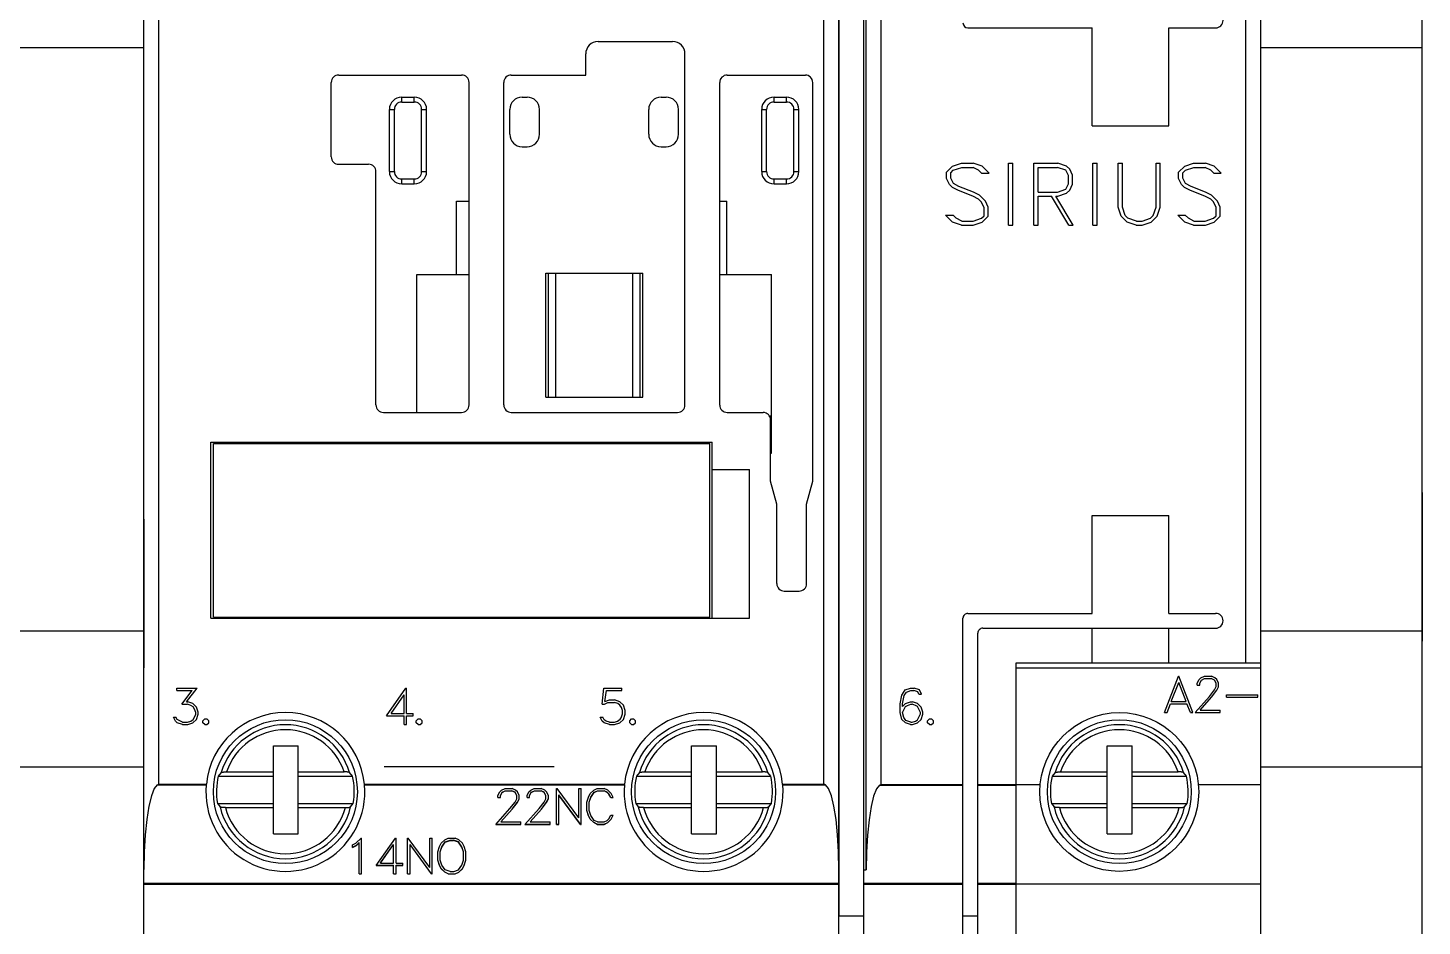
# Model space of a CAD drawing. Header units: millimetres. Extents: x -72 to 2978, y -1067 to 2817.
# Drawn here: x 165.6 to 221.8, y 1959.4 to 1995.6 of the extents above; entities that cross this region are included whole.
import ezdxf

# ---------------------------------------------------------------- set-up
doc = ezdxf.new("R2010")
doc.units = ezdxf.units.MM
doc.layers.add('10000_FRONT', color=7, linetype='Continuous')

msp = doc.modelspace()

# ---------------------------------------------------------------- linework, layer by layer
for p, q in [((221.762, 1926.743), (221.762, 2039.843)), ((221.762, 1976.893), (221.762, 1970.893)), ((170.262, 1975.817), (170.262, 1969.817)), ((215.262, 1969.817), (215.262, 1975.817)), ((186.787, 1965.828), (179.937, 1965.828))]:
    msp.add_line(p, q)
at = {"color": 6, "linetype": 'ByBlock'}
for p, q in [((163.878, 1994.828), (170.262, 1994.828)), ((215.262, 1994.828), (221.762, 1994.828)), ((163.978, 1971.317), (170.262, 1971.317)), ((215.262, 1971.317), (221.762, 1971.317)), ((163.878, 1965.828), (170.262, 1965.828)), ((215.262, 1965.828), (221.762, 1965.828))]:
    msp.add_line(p, q, dxfattribs=at)
at = {"layer": '10000_FRONT', "color": 7, "linetype": 'Continuous', "lineweight": 25}
for p, q in [((199.262, 1955.318), (199.262, 2012.318)), ((198.262, 1956.518), (198.262, 2011.118)), ((170.262, 1956.338), (170.262, 2010.318)), ((198.272, 1959.828), (198.272, 2007.828)), ((199.362, 1961.679), (199.362, 2005.957)), ((170.862, 1965.134), (170.862, 2002.502)), ((197.662, 1965.134), (197.662, 2002.502)), ((199.962, 1965.123), (199.962, 2002.513)), ((214.662, 1970.018), (214.662, 1997.618)), ((215.262, 1970.018), (215.262, 1997.618)), ((203.462, 1995.618), (208.462, 1995.618)), ((208.462, 1991.668), (208.462, 1995.618)), ((211.562, 1995.618), (213.442, 1995.618)), ((211.562, 1991.668), (211.562, 1995.618)), ((188.562, 1995.07), (191.562, 1995.07)), ((188.062, 1993.718), (188.062, 1994.57)), ((192.062, 1980.418), (192.062, 1994.57)), ((178.112, 1993.718), (183.062, 1993.718)), ((185.062, 1993.718), (188.062, 1993.718)), ((193.762, 1993.715), (196.912, 1993.715)), ((177.812, 1990.418), (177.812, 1993.418)), ((183.362, 1980.418), (183.362, 1993.418)), ((184.762, 1980.418), (184.762, 1993.418)), ((193.462, 1980.415), (193.462, 1993.415)), ((197.212, 1977.351), (197.212, 1993.415)), ((180.652, 1992.828), (181.152, 1992.828)), ((180.652, 1992.628), (180.652, 1992.828)), ((180.652, 1992.628), (181.152, 1992.628)), ((181.152, 1992.628), (181.152, 1992.828)), ((185.502, 1992.828), (185.702, 1992.828)), ((191.102, 1992.828), (191.302, 1992.828)), ((195.652, 1992.828), (196.152, 1992.828)), ((195.652, 1992.628), (195.652, 1992.828)), ((195.652, 1992.628), (196.152, 1992.628)), ((196.152, 1992.628), (196.152, 1992.828)), ((180.152, 1992.328), (180.352, 1992.328)), ((180.152, 1989.828), (180.152, 1992.328)), ((180.352, 1989.828), (180.352, 1992.328)), ((181.452, 1992.328), (181.652, 1992.328)), ((181.452, 1989.828), (181.452, 1992.328)), ((181.652, 1989.828), (181.652, 1992.328)), ((185.002, 1991.328), (185.002, 1992.328)), ((186.202, 1991.328), (186.202, 1992.328)), ((190.602, 1991.328), (190.602, 1992.328)), ((191.802, 1991.328), (191.802, 1992.328)), ((195.152, 1992.328), (195.352, 1992.328)), ((195.152, 1989.828), (195.152, 1992.328)), ((195.352, 1989.828), (195.352, 1992.328)), ((196.452, 1992.328), (196.652, 1992.328)), ((196.452, 1989.828), (196.452, 1992.328)), ((196.652, 1989.828), (196.652, 1992.328)), ((208.462, 1991.668), (211.562, 1991.668)), ((185.502, 1990.828), (185.702, 1990.828)), ((191.102, 1990.828), (191.302, 1990.828)), ((178.112, 1990.118), (179.312, 1990.118)), ((179.612, 1980.418), (179.612, 1989.818)), ((180.152, 1989.828), (180.352, 1989.828)), ((181.452, 1989.828), (181.652, 1989.828)), ((195.152, 1989.828), (195.352, 1989.828)), ((196.452, 1989.828), (196.652, 1989.828)), ((202.599, 1989.796), (202.847, 1990.042)), ((202.599, 1989.546), (202.599, 1989.796)), ((202.769, 1989.778), (202.873, 1989.882)), ((202.769, 1989.561), (202.769, 1989.778)), ((202.847, 1990.042), (203.206, 1990.162)), ((202.873, 1989.882), (203.213, 1989.996)), ((203.206, 1990.162), (203.68, 1990.162)), ((203.213, 1989.996), (203.668, 1989.996)), ((203.893, 1989.882), (203.668, 1989.996)), ((204.039, 1990.043), (203.68, 1990.162)), ((204.015, 1989.761), (203.893, 1989.882)), ((204.015, 1989.761), (204.32, 1989.761)), ((204.32, 1989.761), (204.039, 1990.043)), ((205.1, 1990.162), (205.267, 1990.162)), ((205.1, 1987.663), (205.1, 1990.162)), ((205.267, 1987.663), (205.267, 1990.162)), ((206.12, 1990.162), (207.08, 1990.162)), ((206.12, 1987.663), (206.12, 1990.162)), ((206.287, 1989.996), (207.072, 1989.996)), ((206.287, 1988.996), (206.287, 1989.996)), ((207.405, 1989.881), (207.072, 1989.996)), ((207.438, 1990.042), (207.08, 1990.162)), ((207.516, 1989.665), (207.405, 1989.881)), ((207.564, 1989.92), (207.438, 1990.042)), ((207.682, 1989.677), (207.564, 1989.92)), ((208.5, 1990.162), (208.667, 1990.162)), ((208.5, 1987.663), (208.5, 1990.162)), ((208.667, 1987.663), (208.667, 1990.162)), ((209.52, 1990.162), (209.687, 1990.162)), ((209.52, 1988.385), (209.52, 1990.162)), ((209.687, 1988.39), (209.687, 1990.162)), ((211.041, 1990.162), (211.207, 1990.162)), ((211.041, 1988.39), (211.041, 1990.162)), ((211.207, 1988.385), (211.207, 1990.162)), ((211.949, 1989.796), (212.197, 1990.042)), ((211.949, 1989.546), (211.949, 1989.796)), ((212.119, 1989.778), (212.223, 1989.882)), ((212.119, 1989.561), (212.119, 1989.778)), ((212.197, 1990.042), (212.556, 1990.162)), ((212.223, 1989.882), (212.563, 1989.996)), ((212.556, 1990.162), (213.03, 1990.162)), ((212.563, 1989.996), (213.018, 1989.996)), ((213.243, 1989.882), (213.018, 1989.996)), ((213.389, 1990.043), (213.03, 1990.162)), ((213.365, 1989.761), (213.243, 1989.882)), ((213.365, 1989.761), (213.67, 1989.761)), ((213.67, 1989.761), (213.389, 1990.043)), ((180.652, 1989.528), (181.152, 1989.528)), ((180.652, 1989.328), (180.652, 1989.528)), ((180.652, 1989.328), (181.152, 1989.328)), ((181.152, 1989.328), (181.152, 1989.528)), ((195.652, 1989.528), (196.152, 1989.528)), ((195.652, 1989.328), (195.652, 1989.528)), ((195.652, 1989.328), (196.152, 1989.328)), ((196.152, 1989.328), (196.152, 1989.528)), ((202.72, 1989.303), (202.599, 1989.546)), ((202.843, 1989.18), (202.72, 1989.303)), ((202.879, 1989.342), (202.769, 1989.561)), ((203.083, 1989.062), (202.843, 1989.18)), ((203.102, 1989.229), (202.879, 1989.342)), ((203.686, 1988.995), (203.102, 1989.229)), ((207.405, 1989.11), (207.516, 1989.327)), ((207.516, 1989.327), (207.516, 1989.665)), ((207.564, 1989.071), (207.682, 1989.315)), ((207.682, 1989.315), (207.682, 1989.677)), ((212.07, 1989.303), (211.949, 1989.546)), ((212.193, 1989.18), (212.07, 1989.303)), ((212.229, 1989.342), (212.119, 1989.561)), ((212.433, 1989.062), (212.193, 1989.18)), ((212.452, 1989.229), (212.229, 1989.342)), ((213.036, 1988.995), (212.452, 1989.229)), ((182.852, 1988.628), (183.362, 1988.628)), ((182.852, 1985.678), (182.852, 1988.628)), ((192.052, 1988.628), (192.062, 1988.628)), ((192.052, 1980.341), (192.052, 1988.628)), ((193.462, 1988.628), (193.752, 1988.628)), ((193.752, 1985.678), (193.752, 1988.628)), ((203.662, 1988.83), (203.083, 1989.062)), ((203.893, 1988.713), (203.662, 1988.83)), ((203.925, 1988.88), (203.686, 1988.995)), ((204.002, 1988.604), (203.893, 1988.713)), ((204.165, 1988.639), (203.925, 1988.88)), ((204.116, 1988.379), (204.002, 1988.604)), ((204.282, 1988.397), (204.165, 1988.639)), ((206.287, 1988.996), (207.072, 1988.996)), ((206.287, 1988.829), (206.825, 1988.829)), ((206.287, 1987.663), (206.287, 1988.829)), ((207.523, 1987.663), (206.825, 1988.829)), ((207.703, 1987.663), (207.006, 1988.829)), ((207.006, 1988.829), (207.079, 1988.829)), ((207.072, 1988.996), (207.405, 1989.11)), ((207.079, 1988.829), (207.437, 1988.949)), ((207.437, 1988.949), (207.564, 1989.071)), ((213.012, 1988.83), (212.433, 1989.062)), ((213.243, 1988.713), (213.012, 1988.83)), ((213.275, 1988.88), (213.036, 1988.995)), ((213.352, 1988.604), (213.243, 1988.713)), ((213.515, 1988.639), (213.275, 1988.88)), ((213.466, 1988.379), (213.352, 1988.604)), ((213.632, 1988.397), (213.515, 1988.639)), ((202.847, 1987.782), (202.564, 1988.064)), ((202.564, 1988.064), (202.869, 1988.064)), ((202.993, 1987.944), (202.869, 1988.064)), ((204.011, 1987.944), (204.116, 1988.048)), ((204.116, 1988.048), (204.116, 1988.379)), ((204.282, 1988.029), (204.282, 1988.397)), ((209.639, 1988.025), (209.52, 1988.385)), ((209.801, 1988.05), (209.687, 1988.39)), ((209.908, 1987.943), (209.801, 1988.05)), ((210.818, 1987.943), (210.926, 1988.05)), ((210.926, 1988.05), (211.041, 1988.39)), ((211.087, 1988.025), (211.207, 1988.385)), ((212.197, 1987.782), (211.914, 1988.064)), ((211.914, 1988.064), (212.219, 1988.064)), ((212.343, 1987.944), (212.219, 1988.064)), ((213.361, 1987.944), (213.466, 1988.048)), ((213.466, 1988.048), (213.466, 1988.379)), ((213.632, 1988.029), (213.632, 1988.397)), ((203.206, 1987.663), (202.847, 1987.782)), ((203.216, 1987.83), (202.993, 1987.944)), ((203.206, 1987.663), (203.68, 1987.663)), ((203.216, 1987.83), (203.671, 1987.83)), ((203.671, 1987.83), (204.011, 1987.944)), ((203.68, 1987.663), (204.039, 1987.784)), ((204.039, 1987.784), (204.282, 1988.029)), ((205.1, 1987.663), (205.267, 1987.663)), ((206.12, 1987.663), (206.287, 1987.663)), ((207.523, 1987.663), (207.703, 1987.663)), ((208.5, 1987.663), (208.667, 1987.663)), ((209.883, 1987.783), (209.639, 1988.025)), ((210.243, 1987.663), (209.883, 1987.783)), ((210.249, 1987.829), (209.908, 1987.943)), ((210.243, 1987.663), (210.484, 1987.663)), ((210.249, 1987.829), (210.477, 1987.829)), ((210.477, 1987.829), (210.818, 1987.943)), ((210.484, 1987.663), (210.844, 1987.783)), ((210.844, 1987.783), (211.087, 1988.025)), ((212.556, 1987.663), (212.197, 1987.782)), ((212.566, 1987.83), (212.343, 1987.944)), ((212.556, 1987.663), (213.03, 1987.663)), ((212.566, 1987.83), (213.021, 1987.83)), ((213.021, 1987.83), (213.361, 1987.944)), ((213.03, 1987.663), (213.389, 1987.784)), ((213.389, 1987.784), (213.632, 1988.029)), ((181.252, 1985.678), (183.362, 1985.678)), ((181.252, 1980.118), (181.252, 1985.678)), ((186.459, 1985.728), (190.362, 1985.728)), ((186.459, 1980.728), (186.459, 1985.728)), ((186.462, 1980.728), (186.462, 1985.728)), ((186.562, 1980.728), (186.562, 1985.728)), ((186.862, 1980.728), (186.862, 1985.728)), ((189.962, 1980.728), (189.962, 1985.728)), ((190.262, 1980.728), (190.262, 1985.728)), ((190.362, 1980.728), (190.362, 1985.728)), ((190.362, 1980.728), (190.362, 1985.728)), ((192.052, 1985.678), (192.062, 1985.678)), ((193.462, 1985.678), (193.752, 1985.678)), ((193.752, 1985.678), (195.552, 1985.678)), ((195.552, 1978.478), (195.552, 1985.678)), ((186.459, 1980.728), (190.362, 1980.728)), ((179.912, 1980.118), (183.062, 1980.118)), ((185.062, 1980.118), (191.762, 1980.118)), ((193.762, 1980.115), (195.212, 1980.115)), ((195.464, 1979.978), (195.552, 1979.978)), ((195.512, 1977.351), (195.512, 1979.815)), ((172.962, 1978.918), (193.162, 1978.918)), ((172.962, 1971.818), (172.962, 1978.918)), ((173.062, 1978.868), (193.062, 1978.868)), ((173.062, 1971.868), (173.062, 1978.868)), ((176.77, 1978.868), (176.77, 1978.918)), ((178.354, 1978.868), (178.354, 1978.918)), ((187.77, 1978.868), (187.77, 1978.918)), ((189.354, 1978.868), (189.354, 1978.918)), ((193.062, 1971.868), (193.062, 1978.868)), ((193.162, 1971.818), (193.162, 1978.918)), ((195.512, 1978.478), (195.552, 1978.478)), ((193.162, 1977.818), (194.662, 1977.818)), ((194.662, 1971.818), (194.662, 1977.818)), ((195.762, 1976.418), (195.512, 1977.351)), ((196.962, 1976.418), (197.212, 1977.351)), ((195.762, 1973.218), (195.762, 1976.418)), ((196.962, 1973.218), (196.962, 1976.418)), ((208.462, 1975.968), (211.562, 1975.968)), ((208.462, 1972.018), (208.462, 1975.968)), ((211.562, 1972.018), (211.562, 1975.968)), ((196.062, 1972.918), (196.662, 1972.918)), ((172.962, 1971.818), (194.662, 1971.818)), ((173.062, 1971.868), (193.062, 1971.868)), ((176.77, 1971.818), (176.77, 1971.868)), ((178.354, 1971.818), (178.354, 1971.868)), ((187.77, 1971.818), (187.77, 1971.868)), ((189.354, 1971.818), (189.354, 1971.868)), ((203.262, 1955.318), (203.262, 1971.818)), ((203.462, 1972.018), (208.462, 1972.018)), ((211.562, 1972.018), (213.442, 1972.018)), ((203.862, 1956.318), (203.862, 1971.218)), ((204.062, 1971.418), (213.442, 1971.418)), ((208.462, 1970.018), (208.462, 1971.418)), ((211.562, 1970.018), (211.562, 1971.418)), ((205.412, 1970.018), (215.262, 1970.018)), ((205.412, 1956.318), (205.412, 1970.018)), ((205.412, 1969.818), (215.262, 1969.818)), ((215.262, 1969.818), (215.262, 1970.018)), ((215.262, 1965.118), (215.262, 1969.818)), ((171.595, 1969.001), (172.403, 1969.001)), ((171.595, 1968.903), (171.595, 1969.001)), ((171.972, 1968.453), (172.403, 1969.001)), ((180.041, 1967.881), (180.819, 1969.001)), ((180.819, 1969.001), (180.842, 1969.001)), ((180.842, 1967.979), (180.842, 1969.001)), ((188.725, 1968.358), (188.797, 1969.001)), ((188.797, 1969.001), (189.513, 1969.001)), ((189.513, 1968.903), (189.513, 1969.001)), ((200.939, 1968.93), (201.152, 1969.001)), ((201.152, 1969.001), (201.294, 1969.001)), ((201.509, 1968.93), (201.294, 1969.001)), ((211.382, 1968.021), (211.944, 1969.491)), ((211.656, 1968.469), (211.954, 1969.234)), ((211.944, 1969.491), (211.965, 1969.491)), ((212.252, 1968.469), (211.954, 1969.234)), ((212.526, 1968.021), (211.965, 1969.491)), ((212.705, 1969.206), (212.774, 1969.35)), ((212.705, 1969.118), (212.705, 1969.206)), ((212.705, 1969.118), (212.804, 1969.118)), ((212.774, 1969.35), (212.847, 1969.421)), ((212.804, 1969.199), (212.869, 1969.328)), ((212.804, 1969.118), (212.804, 1969.199)), ((212.847, 1969.421), (212.991, 1969.491)), ((212.869, 1969.328), (212.998, 1969.393)), ((212.991, 1969.491), (213.273, 1969.491)), ((212.998, 1969.393), (213.264, 1969.393)), ((213.395, 1969.328), (213.264, 1969.393)), ((213.416, 1969.42), (213.273, 1969.491)), ((213.393, 1968.936), (213.459, 1969.07)), ((213.459, 1969.199), (213.395, 1969.328)), ((213.488, 1969.348), (213.416, 1969.42)), ((213.459, 1969.07), (213.459, 1969.199)), ((213.559, 1969.205), (213.488, 1969.348)), ((213.488, 1968.919), (213.559, 1969.059)), ((213.559, 1969.059), (213.559, 1969.205)), ((171.595, 1968.903), (172.211, 1968.903)), ((171.786, 1968.353), (172.211, 1968.903)), ((171.972, 1968.453), (172.025, 1968.453)), ((172.236, 1968.383), (172.025, 1968.453)), ((172.38, 1968.239), (172.236, 1968.383)), ((180.219, 1967.979), (180.744, 1968.735)), ((180.744, 1967.979), (180.744, 1968.735)), ((188.815, 1968.358), (188.952, 1968.427)), ((188.831, 1968.465), (188.894, 1968.903)), ((188.831, 1968.465), (189.015, 1968.525)), ((188.894, 1968.903), (189.513, 1968.903)), ((188.952, 1968.427), (189.221, 1968.427)), ((189.015, 1968.525), (189.225, 1968.525)), ((189.352, 1968.382), (189.221, 1968.427)), ((189.436, 1968.455), (189.225, 1968.525)), ((189.444, 1968.32), (189.352, 1968.382)), ((189.58, 1968.311), (189.436, 1968.455)), ((200.727, 1968.371), (200.795, 1968.717)), ((200.795, 1968.717), (200.939, 1968.93)), ((200.827, 1968.366), (200.896, 1968.706)), ((200.827, 1968.269), (200.941, 1968.383)), ((200.896, 1968.706), (200.988, 1968.844)), ((200.941, 1968.383), (201.152, 1968.453)), ((200.988, 1968.844), (201.156, 1968.902)), ((201.152, 1968.453), (201.225, 1968.453)), ((201.156, 1968.902), (201.289, 1968.902)), ((201.436, 1968.383), (201.225, 1968.453)), ((201.444, 1968.848), (201.289, 1968.902)), ((201.58, 1968.239), (201.436, 1968.383)), ((201.487, 1968.764), (201.444, 1968.848)), ((201.487, 1968.764), (201.591, 1968.764)), ((201.591, 1968.764), (201.509, 1968.93)), ((211.656, 1968.469), (212.252, 1968.469)), ((212.616, 1968.021), (213.189, 1968.664)), ((212.824, 1968.119), (213.281, 1968.642)), ((213.189, 1968.664), (213.393, 1968.936)), ((213.281, 1968.642), (213.488, 1968.919)), ((213.882, 1968.735), (215.148, 1968.735)), ((213.882, 1968.637), (213.882, 1968.735)), ((213.882, 1968.637), (215.148, 1968.637)), ((215.148, 1968.637), (215.148, 1968.735)), ((171.529, 1967.673), (171.449, 1967.835)), ((171.449, 1967.835), (171.552, 1967.835)), ((171.599, 1967.739), (171.552, 1967.835)), ((171.786, 1968.353), (172.021, 1968.353)), ((172.152, 1968.308), (172.021, 1968.353)), ((172.244, 1968.248), (172.152, 1968.308)), ((172.305, 1968.155), (172.244, 1968.248)), ((172.244, 1967.735), (172.305, 1967.827)), ((172.35, 1968.024), (172.305, 1968.155)), ((172.305, 1967.827), (172.35, 1967.96)), ((172.35, 1967.96), (172.35, 1968.024)), ((172.45, 1968.028), (172.38, 1968.239)), ((172.38, 1967.744), (172.45, 1967.955)), ((172.45, 1967.955), (172.45, 1968.028)), ((180.041, 1967.881), (180.744, 1967.881)), ((180.219, 1967.979), (180.744, 1967.979)), ((180.744, 1967.531), (180.744, 1967.881)), ((180.842, 1967.979), (181.117, 1967.979)), ((180.842, 1967.881), (181.117, 1967.881)), ((180.842, 1967.531), (180.842, 1967.881)), ((181.117, 1967.881), (181.117, 1967.979)), ((188.729, 1967.673), (188.649, 1967.835)), ((188.649, 1967.835), (188.752, 1967.835)), ((188.725, 1968.358), (188.815, 1968.358)), ((188.806, 1967.728), (188.752, 1967.835)), ((189.505, 1968.228), (189.444, 1968.32)), ((189.491, 1967.805), (189.55, 1967.962)), ((189.55, 1968.095), (189.505, 1968.228)), ((189.55, 1967.962), (189.55, 1968.095)), ((189.65, 1968.099), (189.58, 1968.311)), ((189.58, 1967.745), (189.65, 1967.957)), ((189.65, 1967.957), (189.65, 1968.099)), ((200.727, 1968.024), (200.727, 1968.371)), ((200.797, 1967.744), (200.727, 1968.024)), ((200.827, 1968.269), (200.827, 1968.366)), ((200.827, 1968.025), (200.943, 1968.256)), ((200.879, 1967.813), (200.827, 1968.025)), ((200.943, 1968.256), (201.025, 1968.309)), ((201.025, 1968.309), (201.156, 1968.354)), ((201.156, 1968.354), (201.221, 1968.354)), ((201.352, 1968.309), (201.221, 1968.354)), ((201.435, 1968.256), (201.352, 1968.309)), ((201.55, 1968.023), (201.435, 1968.256)), ((201.435, 1967.729), (201.55, 1967.963)), ((201.55, 1967.963), (201.55, 1968.023)), ((201.65, 1968.028), (201.58, 1968.239)), ((201.58, 1967.744), (201.65, 1967.955)), ((201.65, 1967.955), (201.65, 1968.028)), ((211.382, 1968.021), (211.484, 1968.021)), ((211.484, 1968.021), (211.619, 1968.371)), ((211.619, 1968.371), (212.289, 1968.371)), ((212.425, 1968.021), (212.289, 1968.371)), ((212.425, 1968.021), (212.526, 1968.021)), ((212.616, 1968.021), (213.627, 1968.021)), ((212.824, 1968.119), (213.627, 1968.119)), ((213.627, 1968.021), (213.627, 1968.119)), ((171.604, 1967.601), (171.529, 1967.673)), ((171.821, 1967.629), (171.599, 1967.739)), ((171.815, 1967.531), (171.604, 1967.601)), ((171.815, 1967.531), (172.025, 1967.531)), ((171.821, 1967.629), (172.021, 1967.629)), ((172.021, 1967.629), (172.152, 1967.675)), ((172.025, 1967.531), (172.236, 1967.602)), ((172.152, 1967.675), (172.244, 1967.735)), ((172.236, 1967.602), (172.38, 1967.744)), ((172.635, 1967.69), (172.714, 1967.769)), ((172.635, 1967.61), (172.635, 1967.69)), ((172.714, 1967.531), (172.635, 1967.61)), ((172.714, 1967.769), (172.794, 1967.769)), ((172.714, 1967.531), (172.794, 1967.531)), ((172.873, 1967.69), (172.794, 1967.769)), ((172.794, 1967.531), (172.873, 1967.61)), ((172.873, 1967.61), (172.873, 1967.69)), ((180.744, 1967.531), (180.842, 1967.531)), ((181.235, 1967.69), (181.314, 1967.769)), ((181.235, 1967.61), (181.235, 1967.69)), ((181.314, 1967.531), (181.235, 1967.61)), ((181.314, 1967.769), (181.394, 1967.769)), ((181.314, 1967.531), (181.394, 1967.531)), ((181.473, 1967.69), (181.394, 1967.769)), ((181.394, 1967.531), (181.473, 1967.61)), ((181.473, 1967.61), (181.473, 1967.69)), ((188.804, 1967.601), (188.729, 1967.673)), ((189.015, 1967.531), (188.804, 1967.601)), ((188.888, 1967.675), (188.806, 1967.728)), ((189.019, 1967.629), (188.888, 1967.675)), ((189.015, 1967.531), (189.225, 1967.531)), ((189.019, 1967.629), (189.221, 1967.629)), ((189.221, 1967.629), (189.346, 1967.67)), ((189.225, 1967.531), (189.436, 1967.602)), ((189.346, 1967.67), (189.452, 1967.746)), ((189.436, 1967.602), (189.58, 1967.745)), ((189.452, 1967.746), (189.491, 1967.805)), ((189.835, 1967.69), (189.914, 1967.769)), ((189.835, 1967.61), (189.835, 1967.69)), ((189.914, 1967.531), (189.835, 1967.61)), ((189.914, 1967.769), (189.994, 1967.769)), ((189.914, 1967.531), (189.994, 1967.531)), ((190.073, 1967.69), (189.994, 1967.769)), ((189.994, 1967.531), (190.073, 1967.61)), ((190.073, 1967.61), (190.073, 1967.69)), ((200.941, 1967.602), (200.797, 1967.744)), ((200.958, 1967.697), (200.879, 1967.813)), ((201.152, 1967.531), (200.941, 1967.602)), ((201.156, 1967.631), (200.958, 1967.697)), ((201.152, 1967.531), (201.225, 1967.531)), ((201.156, 1967.631), (201.221, 1967.631)), ((201.221, 1967.631), (201.352, 1967.676)), ((201.225, 1967.531), (201.436, 1967.602)), ((201.352, 1967.676), (201.435, 1967.729)), ((201.436, 1967.602), (201.58, 1967.744)), ((201.835, 1967.69), (201.914, 1967.769)), ((201.835, 1967.61), (201.835, 1967.69)), ((201.914, 1967.531), (201.835, 1967.61)), ((201.914, 1967.769), (201.994, 1967.769)), ((201.914, 1967.531), (201.994, 1967.531)), ((202.073, 1967.69), (201.994, 1967.769)), ((201.994, 1967.531), (202.073, 1967.61)), ((202.073, 1967.61), (202.073, 1967.69)), ((175.477, 1966.678), (176.477, 1966.678)), ((175.477, 1965.628), (175.477, 1966.678)), ((176.477, 1965.628), (176.477, 1966.678)), ((192.327, 1966.678), (193.327, 1966.678)), ((192.327, 1965.628), (192.327, 1966.678)), ((193.327, 1965.628), (193.327, 1966.678)), ((209.077, 1966.678), (210.077, 1966.678)), ((209.077, 1965.628), (209.077, 1966.678)), ((210.077, 1965.628), (210.077, 1966.678)), ((173.375, 1965.599), (173.259, 1965.458)), ((173.375, 1965.599), (173.378, 1965.602)), ((173.378, 1965.602), (173.382, 1965.604)), ((173.382, 1965.604), (173.387, 1965.607)), ((173.387, 1965.607), (173.393, 1965.609)), ((173.393, 1965.609), (173.401, 1965.611)), ((173.401, 1965.611), (173.41, 1965.613)), ((173.41, 1965.613), (173.42, 1965.615)), ((173.42, 1965.615), (173.431, 1965.617)), ((173.431, 1965.617), (173.443, 1965.619)), ((173.443, 1965.619), (173.455, 1965.621)), ((173.455, 1965.621), (173.469, 1965.622)), ((173.469, 1965.622), (173.483, 1965.624)), ((173.483, 1965.624), (173.498, 1965.625)), ((173.498, 1965.625), (173.513, 1965.626)), ((173.513, 1965.626), (173.528, 1965.626)), ((173.528, 1965.626), (173.544, 1965.627)), ((173.544, 1965.627), (173.561, 1965.628)), ((173.561, 1965.628), (173.578, 1965.628)), ((173.578, 1965.628), (173.594, 1965.628)), ((173.594, 1965.628), (175.477, 1965.628)), ((175.477, 1965.458), (175.477, 1965.628)), ((176.477, 1965.628), (178.331, 1965.628)), ((176.477, 1965.458), (176.477, 1965.628)), ((178.344, 1965.628), (178.331, 1965.628)), ((178.358, 1965.628), (178.344, 1965.628)), ((178.372, 1965.627), (178.358, 1965.628)), ((178.385, 1965.627), (178.372, 1965.627)), ((178.399, 1965.626), (178.385, 1965.627)), ((178.411, 1965.626), (178.399, 1965.626)), ((178.423, 1965.625), (178.411, 1965.626)), ((178.435, 1965.624), (178.423, 1965.625)), ((178.448, 1965.623), (178.435, 1965.624)), ((178.459, 1965.622), (178.448, 1965.623)), ((178.47, 1965.62), (178.459, 1965.622)), ((178.481, 1965.619), (178.47, 1965.62)), ((178.49, 1965.618), (178.481, 1965.619)), ((178.499, 1965.616), (178.49, 1965.618)), ((178.508, 1965.615), (178.499, 1965.616)), ((178.516, 1965.613), (178.508, 1965.615)), ((178.524, 1965.611), (178.516, 1965.613)), ((178.53, 1965.609), (178.524, 1965.611)), ((178.535, 1965.607), (178.53, 1965.609)), ((178.54, 1965.605), (178.535, 1965.607)), ((178.544, 1965.603), (178.54, 1965.605)), ((178.547, 1965.601), (178.544, 1965.603)), ((178.55, 1965.599), (178.547, 1965.601)), ((178.665, 1965.458), (178.55, 1965.599)), ((190.225, 1965.599), (190.109, 1965.458)), ((190.225, 1965.599), (190.228, 1965.602)), ((190.228, 1965.602), (190.232, 1965.604)), ((190.232, 1965.604), (190.237, 1965.607)), ((190.237, 1965.607), (190.243, 1965.609)), ((190.243, 1965.609), (190.251, 1965.611)), ((190.251, 1965.611), (190.26, 1965.613)), ((190.26, 1965.613), (190.27, 1965.615)), ((190.27, 1965.615), (190.281, 1965.617)), ((190.281, 1965.617), (190.293, 1965.619)), ((190.293, 1965.619), (190.305, 1965.621)), ((190.305, 1965.621), (190.319, 1965.622)), ((190.319, 1965.622), (190.333, 1965.624)), ((190.333, 1965.624), (190.348, 1965.625)), ((190.348, 1965.625), (190.363, 1965.626)), ((190.363, 1965.626), (190.378, 1965.626)), ((190.378, 1965.626), (190.394, 1965.627)), ((190.394, 1965.627), (190.411, 1965.628)), ((190.411, 1965.628), (190.428, 1965.628)), ((190.428, 1965.628), (190.444, 1965.628)), ((190.444, 1965.628), (192.327, 1965.628)), ((192.327, 1965.458), (192.327, 1965.628)), ((193.327, 1965.628), (195.181, 1965.628)), ((193.327, 1965.458), (193.327, 1965.628)), ((195.194, 1965.628), (195.181, 1965.628)), ((195.208, 1965.628), (195.194, 1965.628)), ((195.222, 1965.627), (195.208, 1965.628)), ((195.235, 1965.627), (195.222, 1965.627)), ((195.249, 1965.626), (195.235, 1965.627)), ((195.261, 1965.626), (195.249, 1965.626)), ((195.273, 1965.625), (195.261, 1965.626)), ((195.285, 1965.624), (195.273, 1965.625)), ((195.298, 1965.623), (195.285, 1965.624)), ((195.309, 1965.622), (195.298, 1965.623)), ((195.32, 1965.62), (195.309, 1965.622)), ((195.331, 1965.619), (195.32, 1965.62)), ((195.34, 1965.618), (195.331, 1965.619)), ((195.349, 1965.616), (195.34, 1965.618)), ((195.358, 1965.615), (195.349, 1965.616)), ((195.366, 1965.613), (195.358, 1965.615)), ((195.374, 1965.611), (195.366, 1965.613)), ((195.38, 1965.609), (195.374, 1965.611)), ((195.385, 1965.607), (195.38, 1965.609)), ((195.39, 1965.605), (195.385, 1965.607)), ((195.394, 1965.603), (195.39, 1965.605)), ((195.397, 1965.601), (195.394, 1965.603)), ((195.4, 1965.599), (195.397, 1965.601)), ((195.515, 1965.458), (195.4, 1965.599)), ((206.975, 1965.599), (206.859, 1965.458)), ((206.975, 1965.599), (206.978, 1965.602)), ((206.978, 1965.602), (206.982, 1965.604)), ((206.982, 1965.604), (206.987, 1965.607)), ((206.987, 1965.607), (206.993, 1965.609)), ((206.993, 1965.609), (207.001, 1965.611)), ((207.001, 1965.611), (207.01, 1965.613)), ((207.01, 1965.613), (207.02, 1965.615)), ((207.02, 1965.615), (207.031, 1965.617)), ((207.031, 1965.617), (207.043, 1965.619)), ((207.043, 1965.619), (207.055, 1965.621)), ((207.055, 1965.621), (207.069, 1965.622)), ((207.069, 1965.622), (207.083, 1965.624)), ((207.083, 1965.624), (207.098, 1965.625)), ((207.098, 1965.625), (207.113, 1965.626)), ((207.113, 1965.626), (207.128, 1965.626)), ((207.128, 1965.626), (207.144, 1965.627)), ((207.144, 1965.627), (207.161, 1965.628)), ((207.161, 1965.628), (207.178, 1965.628)), ((207.178, 1965.628), (207.194, 1965.628)), ((207.194, 1965.628), (209.077, 1965.628)), ((209.077, 1965.458), (209.077, 1965.628)), ((210.077, 1965.628), (211.931, 1965.628)), ((210.077, 1965.458), (210.077, 1965.628)), ((211.944, 1965.628), (211.931, 1965.628)), ((211.958, 1965.628), (211.944, 1965.628)), ((211.972, 1965.627), (211.958, 1965.628)), ((211.985, 1965.627), (211.972, 1965.627)), ((211.999, 1965.626), (211.985, 1965.627)), ((212.011, 1965.626), (211.999, 1965.626)), ((212.023, 1965.625), (212.011, 1965.626)), ((212.035, 1965.624), (212.023, 1965.625)), ((212.048, 1965.623), (212.035, 1965.624)), ((212.059, 1965.622), (212.048, 1965.623)), ((212.07, 1965.62), (212.059, 1965.622)), ((212.081, 1965.619), (212.07, 1965.62)), ((212.09, 1965.618), (212.081, 1965.619)), ((212.099, 1965.616), (212.09, 1965.618)), ((212.108, 1965.615), (212.099, 1965.616)), ((212.116, 1965.613), (212.108, 1965.615)), ((212.124, 1965.611), (212.116, 1965.613)), ((212.13, 1965.609), (212.124, 1965.611)), ((212.135, 1965.607), (212.13, 1965.609)), ((212.14, 1965.605), (212.135, 1965.607)), ((212.144, 1965.603), (212.14, 1965.605)), ((212.147, 1965.601), (212.144, 1965.603)), ((212.15, 1965.599), (212.147, 1965.601)), ((212.265, 1965.458), (212.15, 1965.599)), ((170.802, 1965.099), (170.811, 1965.104)), ((170.802, 1965.099), (172.775, 1965.099)), ((170.811, 1965.104), (170.82, 1965.109)), ((170.82, 1965.109), (170.828, 1965.114)), ((170.828, 1965.114), (170.837, 1965.119)), ((170.837, 1965.119), (170.845, 1965.124)), ((170.845, 1965.124), (170.854, 1965.129)), ((170.854, 1965.129), (170.862, 1965.134)), ((170.862, 1965.134), (172.778, 1965.134)), ((172.775, 1965.109), (172.776, 1965.114)), ((172.775, 1965.104), (172.775, 1965.109)), ((172.775, 1965.099), (172.775, 1965.104)), ((172.776, 1965.119), (172.777, 1965.124)), ((172.776, 1965.114), (172.776, 1965.119)), ((172.777, 1965.129), (172.778, 1965.134)), ((172.777, 1965.124), (172.777, 1965.129)), ((173.259, 1965.458), (175.477, 1965.458)), ((175.477, 1964.358), (175.477, 1965.458)), ((176.477, 1965.458), (178.665, 1965.458)), ((176.477, 1964.358), (176.477, 1965.458)), ((179.147, 1965.129), (179.147, 1965.134)), ((179.147, 1965.134), (189.628, 1965.134)), ((179.148, 1965.124), (179.147, 1965.129)), ((179.148, 1965.119), (179.148, 1965.124)), ((179.148, 1965.114), (179.148, 1965.119)), ((179.149, 1965.109), (179.148, 1965.114)), ((179.149, 1965.104), (179.149, 1965.109)), ((179.15, 1965.099), (179.149, 1965.104)), ((179.15, 1965.099), (189.625, 1965.099)), ((189.625, 1965.109), (189.626, 1965.114)), ((189.625, 1965.104), (189.625, 1965.109)), ((189.625, 1965.099), (189.625, 1965.104)), ((189.626, 1965.119), (189.627, 1965.124)), ((189.626, 1965.114), (189.626, 1965.119)), ((189.627, 1965.129), (189.628, 1965.134)), ((189.627, 1965.124), (189.627, 1965.129)), ((190.109, 1965.458), (192.327, 1965.458)), ((192.327, 1964.358), (192.327, 1965.458)), ((193.327, 1965.458), (195.515, 1965.458)), ((193.327, 1964.358), (193.327, 1965.458)), ((195.997, 1965.129), (195.997, 1965.134)), ((195.997, 1965.134), (197.662, 1965.134)), ((195.998, 1965.124), (195.997, 1965.129)), ((195.998, 1965.119), (195.998, 1965.124)), ((195.998, 1965.114), (195.998, 1965.119)), ((195.999, 1965.109), (195.998, 1965.114)), ((195.999, 1965.104), (195.999, 1965.109)), ((196, 1965.099), (195.999, 1965.104)), ((196, 1965.099), (197.722, 1965.099)), ((197.671, 1965.129), (197.662, 1965.134)), ((197.679, 1965.124), (197.671, 1965.129)), ((197.688, 1965.119), (197.679, 1965.124)), ((197.696, 1965.114), (197.688, 1965.119)), ((197.705, 1965.109), (197.696, 1965.114)), ((197.713, 1965.104), (197.705, 1965.109)), ((197.722, 1965.099), (197.713, 1965.104)), ((199.902, 1965.088), (199.911, 1965.093)), ((199.902, 1965.088), (203.262, 1965.088)), ((199.911, 1965.093), (199.92, 1965.098)), ((199.92, 1965.098), (199.928, 1965.103)), ((199.928, 1965.103), (199.937, 1965.108)), ((199.937, 1965.108), (199.945, 1965.113)), ((199.945, 1965.113), (199.954, 1965.118)), ((199.954, 1965.118), (199.962, 1965.123)), ((199.962, 1965.123), (203.262, 1965.123)), ((203.862, 1965.123), (205.412, 1965.123)), ((203.862, 1965.088), (205.412, 1965.088)), ((205.412, 1965.118), (206.376, 1965.118)), ((206.859, 1965.458), (209.077, 1965.458)), ((209.077, 1964.358), (209.077, 1965.458)), ((210.077, 1965.458), (212.265, 1965.458)), ((210.077, 1964.358), (210.077, 1965.458)), ((212.748, 1965.118), (215.262, 1965.118)), ((215.262, 1961.121), (215.262, 1965.118)), ((184.527, 1964.68), (184.597, 1964.821)), ((184.527, 1964.593), (184.527, 1964.68)), ((184.527, 1964.599), (184.627, 1964.599)), ((184.527, 1964.593), (184.627, 1964.593)), ((184.597, 1964.821), (184.67, 1964.891)), ((184.627, 1964.678), (184.692, 1964.805)), ((184.627, 1964.672), (184.692, 1964.799)), ((184.627, 1964.593), (184.627, 1964.678)), ((184.67, 1964.891), (184.813, 1964.96)), ((184.692, 1964.805), (184.821, 1964.869)), ((184.692, 1964.799), (184.821, 1964.863)), ((184.692, 1964.799), (184.692, 1964.805)), ((184.813, 1964.96), (185.096, 1964.96)), ((184.821, 1964.869), (185.087, 1964.869)), ((184.821, 1964.863), (184.821, 1964.869)), ((184.821, 1964.863), (185.087, 1964.863)), ((185.217, 1964.805), (185.087, 1964.869)), ((185.087, 1964.863), (185.087, 1964.869)), ((185.217, 1964.799), (185.087, 1964.863)), ((185.238, 1964.89), (185.096, 1964.96)), ((185.215, 1964.413), (185.281, 1964.545)), ((185.281, 1964.678), (185.217, 1964.805)), ((185.217, 1964.799), (185.217, 1964.805)), ((185.281, 1964.672), (185.217, 1964.799)), ((185.311, 1964.819), (185.238, 1964.89)), ((185.281, 1964.545), (185.281, 1964.678)), ((185.382, 1964.678), (185.311, 1964.819)), ((185.311, 1964.402), (185.382, 1964.541)), ((185.311, 1964.396), (185.382, 1964.535)), ((185.382, 1964.535), (185.382, 1964.678)), ((185.705, 1964.68), (185.774, 1964.821)), ((185.705, 1964.593), (185.705, 1964.68)), ((185.705, 1964.599), (185.804, 1964.599)), ((185.705, 1964.593), (185.804, 1964.593)), ((185.774, 1964.821), (185.847, 1964.891)), ((185.804, 1964.678), (185.869, 1964.805)), ((185.804, 1964.672), (185.869, 1964.799)), ((185.804, 1964.593), (185.804, 1964.678)), ((185.847, 1964.891), (185.991, 1964.96)), ((185.869, 1964.805), (185.998, 1964.869)), ((185.869, 1964.799), (185.998, 1964.863)), ((185.869, 1964.799), (185.869, 1964.805)), ((185.991, 1964.96), (186.273, 1964.96)), ((185.998, 1964.869), (186.264, 1964.869)), ((185.998, 1964.863), (185.998, 1964.869)), ((185.998, 1964.863), (186.264, 1964.863)), ((186.395, 1964.805), (186.264, 1964.869)), ((186.264, 1964.863), (186.264, 1964.869)), ((186.395, 1964.799), (186.264, 1964.863)), ((186.416, 1964.89), (186.273, 1964.96)), ((186.393, 1964.413), (186.459, 1964.545)), ((186.459, 1964.678), (186.395, 1964.805)), ((186.395, 1964.799), (186.395, 1964.805)), ((186.459, 1964.672), (186.395, 1964.799)), ((186.488, 1964.819), (186.416, 1964.89)), ((186.459, 1964.545), (186.459, 1964.678)), ((186.559, 1964.678), (186.488, 1964.819)), ((186.488, 1964.402), (186.559, 1964.541)), ((186.488, 1964.396), (186.559, 1964.535)), ((186.559, 1964.535), (186.559, 1964.678)), ((186.886, 1964.96), (186.909, 1964.96)), ((186.886, 1963.512), (186.886, 1964.96)), ((187.78, 1963.777), (186.909, 1964.96)), ((187.855, 1963.518), (186.984, 1964.701)), ((186.984, 1963.512), (186.984, 1964.701)), ((187.855, 1963.512), (186.984, 1964.695)), ((187.78, 1964.96), (187.878, 1964.96)), ((187.78, 1963.777), (187.78, 1964.96)), ((187.878, 1963.512), (187.878, 1964.96)), ((188.105, 1964.406), (188.174, 1964.613)), ((188.174, 1964.613), (188.242, 1964.752)), ((188.203, 1964.409), (188.27, 1964.606)), ((188.203, 1964.403), (188.27, 1964.6)), ((188.242, 1964.752), (188.384, 1964.89)), ((188.27, 1964.606), (188.403, 1964.805)), ((188.27, 1964.6), (188.403, 1964.799)), ((188.27, 1964.6), (188.27, 1964.606)), ((188.384, 1964.89), (188.526, 1964.96)), ((188.403, 1964.805), (188.535, 1964.869)), ((188.403, 1964.799), (188.535, 1964.863)), ((188.403, 1964.799), (188.403, 1964.805)), ((188.526, 1964.96), (188.808, 1964.96)), ((188.535, 1964.869), (188.801, 1964.869)), ((188.535, 1964.863), (188.535, 1964.869)), ((188.535, 1964.863), (188.801, 1964.863)), ((188.932, 1964.803), (188.801, 1964.869)), ((188.801, 1964.863), (188.801, 1964.869)), ((188.932, 1964.797), (188.801, 1964.863)), ((188.952, 1964.891), (188.808, 1964.96)), ((188.997, 1964.739), (188.932, 1964.803)), ((188.932, 1964.797), (188.932, 1964.803)), ((188.997, 1964.733), (188.932, 1964.797)), ((189.093, 1964.753), (188.952, 1964.891)), ((189.07, 1964.599), (188.997, 1964.739)), ((188.997, 1964.733), (188.997, 1964.739)), ((189.07, 1964.593), (188.997, 1964.733)), ((189.07, 1964.599), (189.17, 1964.599)), ((189.07, 1964.593), (189.07, 1964.599)), ((189.07, 1964.593), (189.173, 1964.593)), ((189.173, 1964.593), (189.093, 1964.753)), ((173.227, 1964.358), (175.477, 1964.358)), ((173.227, 1964.358), (173.332, 1964.217)), ((173.334, 1964.215), (173.332, 1964.217)), ((173.337, 1964.213), (173.334, 1964.215)), ((173.341, 1964.211), (173.337, 1964.213)), ((173.346, 1964.209), (173.341, 1964.211)), ((173.351, 1964.207), (173.346, 1964.209)), ((173.357, 1964.205), (173.351, 1964.207)), ((173.364, 1964.203), (173.357, 1964.205)), ((173.372, 1964.202), (173.364, 1964.203)), ((173.38, 1964.2), (173.372, 1964.202)), ((173.389, 1964.198), (173.38, 1964.2)), ((173.398, 1964.197), (173.389, 1964.198)), ((173.408, 1964.196), (173.398, 1964.197)), ((173.419, 1964.194), (173.408, 1964.196)), ((173.431, 1964.193), (173.419, 1964.194)), ((173.442, 1964.192), (173.431, 1964.193)), ((173.454, 1964.191), (173.442, 1964.192)), ((173.466, 1964.19), (173.454, 1964.191)), ((173.479, 1964.19), (173.466, 1964.19)), ((173.492, 1964.189), (173.479, 1964.19)), ((173.505, 1964.189), (173.492, 1964.189)), ((173.519, 1964.188), (173.505, 1964.189)), ((173.532, 1964.188), (173.519, 1964.188)), ((173.546, 1964.188), (173.532, 1964.188)), ((173.546, 1964.188), (175.477, 1964.188)), ((175.477, 1964.188), (175.477, 1964.358)), ((175.477, 1963.128), (175.477, 1964.188)), ((176.477, 1964.358), (178.698, 1964.358)), ((176.477, 1964.188), (176.477, 1964.358)), ((176.477, 1964.188), (178.379, 1964.188)), ((176.477, 1963.128), (176.477, 1964.188)), ((178.379, 1964.188), (178.395, 1964.188)), ((178.395, 1964.188), (178.411, 1964.188)), ((178.411, 1964.188), (178.428, 1964.189)), ((178.428, 1964.189), (178.444, 1964.19)), ((178.444, 1964.19), (178.459, 1964.19)), ((178.459, 1964.19), (178.473, 1964.191)), ((178.473, 1964.191), (178.488, 1964.193)), ((178.488, 1964.193), (178.502, 1964.194)), ((178.502, 1964.194), (178.515, 1964.195)), ((178.515, 1964.195), (178.527, 1964.197)), ((178.527, 1964.197), (178.538, 1964.199)), ((178.538, 1964.199), (178.549, 1964.201)), ((178.549, 1964.201), (178.559, 1964.203)), ((178.559, 1964.203), (178.567, 1964.205)), ((178.567, 1964.205), (178.575, 1964.207)), ((178.575, 1964.207), (178.581, 1964.209)), ((178.581, 1964.209), (178.586, 1964.212)), ((178.586, 1964.212), (178.589, 1964.214)), ((178.589, 1964.214), (178.592, 1964.217)), ((178.592, 1964.217), (178.698, 1964.358)), ((184.439, 1963.512), (185.012, 1964.145)), ((184.647, 1963.614), (185.103, 1964.13)), ((184.647, 1963.609), (185.103, 1964.124)), ((185.012, 1964.145), (185.215, 1964.413)), ((185.103, 1964.13), (185.311, 1964.402)), ((185.103, 1964.124), (185.311, 1964.396)), ((185.103, 1964.124), (185.103, 1964.13)), ((185.311, 1964.396), (185.311, 1964.402)), ((185.616, 1963.512), (186.189, 1964.145)), ((185.824, 1963.614), (186.281, 1964.13)), ((185.824, 1963.609), (186.281, 1964.124)), ((186.189, 1964.145), (186.393, 1964.413)), ((186.281, 1964.13), (186.488, 1964.402)), ((186.281, 1964.124), (186.488, 1964.396)), ((186.281, 1964.124), (186.281, 1964.13)), ((186.488, 1964.396), (186.488, 1964.402)), ((188.105, 1964.066), (188.105, 1964.406)), ((188.174, 1963.865), (188.105, 1964.071)), ((188.174, 1963.859), (188.105, 1964.066)), ((188.203, 1964.069), (188.203, 1964.409)), ((188.27, 1963.872), (188.203, 1964.069)), ((190.077, 1964.358), (192.327, 1964.358)), ((190.077, 1964.358), (190.182, 1964.217)), ((190.184, 1964.215), (190.182, 1964.217)), ((190.187, 1964.213), (190.184, 1964.215)), ((190.191, 1964.211), (190.187, 1964.213)), ((190.196, 1964.209), (190.191, 1964.211)), ((190.201, 1964.207), (190.196, 1964.209)), ((190.207, 1964.205), (190.201, 1964.207)), ((190.214, 1964.203), (190.207, 1964.205)), ((190.222, 1964.202), (190.214, 1964.203)), ((190.23, 1964.2), (190.222, 1964.202)), ((190.239, 1964.198), (190.23, 1964.2)), ((190.248, 1964.197), (190.239, 1964.198)), ((190.258, 1964.196), (190.248, 1964.197)), ((190.269, 1964.194), (190.258, 1964.196)), ((190.281, 1964.193), (190.269, 1964.194)), ((190.292, 1964.192), (190.281, 1964.193)), ((190.304, 1964.191), (190.292, 1964.192)), ((190.316, 1964.19), (190.304, 1964.191)), ((190.329, 1964.19), (190.316, 1964.19)), ((190.342, 1964.189), (190.329, 1964.19)), ((190.355, 1964.189), (190.342, 1964.189)), ((190.369, 1964.188), (190.355, 1964.189)), ((190.382, 1964.188), (190.369, 1964.188)), ((190.396, 1964.188), (190.382, 1964.188)), ((190.396, 1964.188), (192.327, 1964.188)), ((192.327, 1964.188), (192.327, 1964.358)), ((192.327, 1963.128), (192.327, 1964.188)), ((193.327, 1964.358), (195.548, 1964.358)), ((193.327, 1964.188), (193.327, 1964.358)), ((193.327, 1964.188), (195.229, 1964.188)), ((193.327, 1963.128), (193.327, 1964.188)), ((195.229, 1964.188), (195.245, 1964.188)), ((195.245, 1964.188), (195.261, 1964.188)), ((195.261, 1964.188), (195.278, 1964.189)), ((195.278, 1964.189), (195.294, 1964.19)), ((195.294, 1964.19), (195.309, 1964.19)), ((195.309, 1964.19), (195.323, 1964.191)), ((195.323, 1964.191), (195.338, 1964.193)), ((195.338, 1964.193), (195.352, 1964.194)), ((195.352, 1964.194), (195.365, 1964.195)), ((195.365, 1964.195), (195.377, 1964.197)), ((195.377, 1964.197), (195.388, 1964.199)), ((195.388, 1964.199), (195.399, 1964.201)), ((195.399, 1964.201), (195.409, 1964.203)), ((195.409, 1964.203), (195.417, 1964.205)), ((195.417, 1964.205), (195.425, 1964.207)), ((195.425, 1964.207), (195.431, 1964.209)), ((195.431, 1964.209), (195.436, 1964.212)), ((195.436, 1964.212), (195.439, 1964.214)), ((195.439, 1964.214), (195.442, 1964.217)), ((195.442, 1964.217), (195.548, 1964.358)), ((206.827, 1964.358), (209.077, 1964.358)), ((206.827, 1964.358), (206.932, 1964.217)), ((206.934, 1964.215), (206.932, 1964.217)), ((206.937, 1964.213), (206.934, 1964.215)), ((206.941, 1964.211), (206.937, 1964.213)), ((206.946, 1964.209), (206.941, 1964.211)), ((206.951, 1964.207), (206.946, 1964.209)), ((206.957, 1964.205), (206.951, 1964.207)), ((206.964, 1964.203), (206.957, 1964.205)), ((206.972, 1964.202), (206.964, 1964.203)), ((206.98, 1964.2), (206.972, 1964.202)), ((206.989, 1964.198), (206.98, 1964.2)), ((206.998, 1964.197), (206.989, 1964.198)), ((207.008, 1964.196), (206.998, 1964.197)), ((207.019, 1964.194), (207.008, 1964.196)), ((207.031, 1964.193), (207.019, 1964.194)), ((207.042, 1964.192), (207.031, 1964.193)), ((207.054, 1964.191), (207.042, 1964.192)), ((207.066, 1964.19), (207.054, 1964.191)), ((207.079, 1964.19), (207.066, 1964.19)), ((207.092, 1964.189), (207.079, 1964.19)), ((207.105, 1964.189), (207.092, 1964.189)), ((207.119, 1964.188), (207.105, 1964.189)), ((207.132, 1964.188), (207.119, 1964.188)), ((207.146, 1964.188), (207.132, 1964.188)), ((207.146, 1964.188), (209.077, 1964.188)), ((209.077, 1964.188), (209.077, 1964.358)), ((209.077, 1963.128), (209.077, 1964.188)), ((210.077, 1964.358), (212.298, 1964.358)), ((210.077, 1964.188), (210.077, 1964.358)), ((210.077, 1964.188), (211.979, 1964.188)), ((210.077, 1963.128), (210.077, 1964.188)), ((211.979, 1964.188), (211.995, 1964.188)), ((211.995, 1964.188), (212.011, 1964.188)), ((212.011, 1964.188), (212.028, 1964.189)), ((212.028, 1964.189), (212.044, 1964.19)), ((212.044, 1964.19), (212.059, 1964.19)), ((212.059, 1964.19), (212.073, 1964.191)), ((212.073, 1964.191), (212.088, 1964.193)), ((212.088, 1964.193), (212.102, 1964.194)), ((212.102, 1964.194), (212.115, 1964.195)), ((212.115, 1964.195), (212.127, 1964.197)), ((212.127, 1964.197), (212.138, 1964.199)), ((212.138, 1964.199), (212.149, 1964.201)), ((212.149, 1964.201), (212.159, 1964.203)), ((212.159, 1964.203), (212.167, 1964.205)), ((212.167, 1964.205), (212.175, 1964.207)), ((212.175, 1964.207), (212.181, 1964.209)), ((212.181, 1964.209), (212.186, 1964.212)), ((212.186, 1964.212), (212.189, 1964.214)), ((212.189, 1964.214), (212.192, 1964.217)), ((212.192, 1964.217), (212.298, 1964.358)), ((184.439, 1963.512), (185.45, 1963.512)), ((184.445, 1963.518), (185.45, 1963.518)), ((184.647, 1963.609), (184.647, 1963.614)), ((184.647, 1963.609), (185.45, 1963.609)), ((185.45, 1963.512), (185.45, 1963.609)), ((185.616, 1963.512), (186.627, 1963.512)), ((185.622, 1963.518), (186.627, 1963.518)), ((185.824, 1963.609), (185.824, 1963.614)), ((185.824, 1963.609), (186.627, 1963.609)), ((186.627, 1963.512), (186.627, 1963.609)), ((186.886, 1963.518), (186.984, 1963.518)), ((186.886, 1963.512), (186.984, 1963.512)), ((187.855, 1963.518), (187.878, 1963.518)), ((187.855, 1963.512), (187.855, 1963.518)), ((187.855, 1963.512), (187.878, 1963.512)), ((188.242, 1963.726), (188.174, 1963.865)), ((188.174, 1963.859), (188.174, 1963.865)), ((188.242, 1963.72), (188.174, 1963.859)), ((188.384, 1963.588), (188.242, 1963.726)), ((188.242, 1963.72), (188.242, 1963.726)), ((188.384, 1963.582), (188.242, 1963.72)), ((188.403, 1963.673), (188.27, 1963.872)), ((188.526, 1963.518), (188.384, 1963.588)), ((188.384, 1963.582), (188.384, 1963.588)), ((188.526, 1963.512), (188.384, 1963.582)), ((188.535, 1963.609), (188.403, 1963.673)), ((188.526, 1963.518), (188.808, 1963.518)), ((188.526, 1963.512), (188.526, 1963.518)), ((188.526, 1963.512), (188.808, 1963.512)), ((188.535, 1963.609), (188.801, 1963.609)), ((188.801, 1963.609), (188.932, 1963.674)), ((188.808, 1963.518), (188.952, 1963.587)), ((188.808, 1963.512), (188.952, 1963.581)), ((188.808, 1963.512), (188.808, 1963.518)), ((188.932, 1963.674), (188.997, 1963.739)), ((188.952, 1963.587), (189.093, 1963.725)), ((188.952, 1963.581), (189.093, 1963.719)), ((188.952, 1963.581), (188.952, 1963.587)), ((188.997, 1963.739), (189.07, 1963.879)), ((189.07, 1963.879), (189.173, 1963.879)), ((189.093, 1963.725), (189.17, 1963.879)), ((189.093, 1963.719), (189.173, 1963.879)), ((189.093, 1963.719), (189.093, 1963.725)), ((175.477, 1963.128), (176.477, 1963.128)), ((178.805, 1962.756), (179.013, 1962.96)), ((178.824, 1962.667), (178.936, 1962.778)), ((178.824, 1962.662), (178.936, 1962.773)), ((178.936, 1962.773), (178.936, 1962.778)), ((178.936, 1961.512), (178.936, 1962.773)), ((179.013, 1962.96), (179.034, 1962.96)), ((179.034, 1961.512), (179.034, 1962.96)), ((179.618, 1961.857), (180.396, 1962.96)), ((180.396, 1962.96), (180.419, 1962.96)), ((180.419, 1961.953), (180.419, 1962.96)), ((180.886, 1962.96), (180.909, 1962.96)), ((180.886, 1961.512), (180.886, 1962.96)), ((181.78, 1961.777), (180.909, 1962.96)), ((181.78, 1962.96), (181.878, 1962.96)), ((181.78, 1961.777), (181.78, 1962.96)), ((181.878, 1961.512), (181.878, 1962.96)), ((182.243, 1962.752), (182.385, 1962.89)), ((182.27, 1962.605), (182.403, 1962.802)), ((182.27, 1962.599), (182.403, 1962.796)), ((182.385, 1962.89), (182.527, 1962.96)), ((182.403, 1962.802), (182.602, 1962.868)), ((182.403, 1962.796), (182.602, 1962.862)), ((182.403, 1962.796), (182.403, 1962.802)), ((182.527, 1962.96), (182.809, 1962.96)), ((182.602, 1962.868), (182.735, 1962.868)), ((182.602, 1962.862), (182.602, 1962.868)), ((182.602, 1962.862), (182.735, 1962.862)), ((182.933, 1962.802), (182.735, 1962.868)), ((182.735, 1962.862), (182.735, 1962.868)), ((182.933, 1962.796), (182.735, 1962.862)), ((182.952, 1962.89), (182.809, 1962.96)), ((183.067, 1962.605), (182.933, 1962.802)), ((182.933, 1962.796), (182.933, 1962.802)), ((183.067, 1962.599), (182.933, 1962.796)), ((183.092, 1962.752), (182.952, 1962.89)), ((192.327, 1963.128), (193.327, 1963.128)), ((209.077, 1963.128), (210.077, 1963.128)), ((178.661, 1962.684), (178.805, 1962.756)), ((178.661, 1962.582), (178.661, 1962.684)), ((178.661, 1962.588), (178.824, 1962.667)), ((178.661, 1962.582), (178.824, 1962.662)), ((178.824, 1962.662), (178.824, 1962.667)), ((179.796, 1961.959), (180.321, 1962.704)), ((179.796, 1961.953), (180.321, 1962.698)), ((180.321, 1962.698), (180.321, 1962.704)), ((180.321, 1961.953), (180.321, 1962.698)), ((181.855, 1961.518), (180.984, 1962.701)), ((180.984, 1962.695), (180.984, 1962.701)), ((181.855, 1961.512), (180.984, 1962.695)), ((180.984, 1961.512), (180.984, 1962.695)), ((182.105, 1962.406), (182.175, 1962.613)), ((182.105, 1962.066), (182.105, 1962.406)), ((182.175, 1962.613), (182.243, 1962.752)), ((182.203, 1962.408), (182.27, 1962.605)), ((182.203, 1962.402), (182.27, 1962.599)), ((182.203, 1962.069), (182.203, 1962.408)), ((182.27, 1962.599), (182.27, 1962.605)), ((183.134, 1962.408), (183.067, 1962.605)), ((183.067, 1962.599), (183.067, 1962.605)), ((183.134, 1962.402), (183.067, 1962.599)), ((183.161, 1962.613), (183.092, 1962.752)), ((183.134, 1962.069), (183.134, 1962.408)), ((183.232, 1962.406), (183.161, 1962.613)), ((183.232, 1962.066), (183.232, 1962.406)), ((179.618, 1961.857), (180.321, 1961.857)), ((179.622, 1961.863), (180.321, 1961.863)), ((179.796, 1961.953), (179.796, 1961.959)), ((179.796, 1961.953), (180.321, 1961.953)), ((180.321, 1961.512), (180.321, 1961.863)), ((180.419, 1961.953), (180.694, 1961.953)), ((180.419, 1961.863), (180.694, 1961.863)), ((180.419, 1961.857), (180.419, 1961.863)), ((180.419, 1961.857), (180.694, 1961.857)), ((180.419, 1961.512), (180.419, 1961.857)), ((180.694, 1961.857), (180.694, 1961.953)), ((182.175, 1961.865), (182.105, 1962.071)), ((182.175, 1961.859), (182.105, 1962.066)), ((182.243, 1961.726), (182.175, 1961.865)), ((182.175, 1961.859), (182.175, 1961.865)), ((182.243, 1961.72), (182.175, 1961.859)), ((182.27, 1961.872), (182.203, 1962.069)), ((182.385, 1961.588), (182.243, 1961.726)), ((182.243, 1961.72), (182.243, 1961.726)), ((182.385, 1961.582), (182.243, 1961.72)), ((182.403, 1961.674), (182.27, 1961.872)), ((182.602, 1961.609), (182.403, 1961.674)), ((182.751, 1961.609), (182.933, 1961.674)), ((182.933, 1961.674), (183.067, 1961.872)), ((182.952, 1961.588), (183.092, 1961.726)), ((182.952, 1961.582), (183.092, 1961.72)), ((183.067, 1961.872), (183.134, 1962.069)), ((183.092, 1961.726), (183.161, 1961.865)), ((183.092, 1961.72), (183.161, 1961.859)), ((183.092, 1961.72), (183.092, 1961.726)), ((183.161, 1961.865), (183.232, 1962.071)), ((183.161, 1961.859), (183.232, 1962.066)), ((183.161, 1961.859), (183.161, 1961.865)), ((199.262, 1961.679), (199.362, 1961.679)), ((170.262, 1961.136), (198.262, 1961.136)), ((170.262, 1961.102), (198.262, 1961.102)), ((178.936, 1961.518), (179.034, 1961.518)), ((178.936, 1961.512), (179.034, 1961.512)), ((180.321, 1961.518), (180.419, 1961.518)), ((180.321, 1961.512), (180.419, 1961.512)), ((180.886, 1961.518), (180.984, 1961.518)), ((180.886, 1961.512), (180.984, 1961.512)), ((181.855, 1961.518), (181.878, 1961.518)), ((181.855, 1961.512), (181.855, 1961.518)), ((181.855, 1961.512), (181.878, 1961.512)), ((182.527, 1961.518), (182.385, 1961.588)), ((182.385, 1961.582), (182.385, 1961.588)), ((182.527, 1961.512), (182.385, 1961.582)), ((182.527, 1961.518), (182.809, 1961.518)), ((182.527, 1961.512), (182.527, 1961.518)), ((182.527, 1961.512), (182.809, 1961.512)), ((182.602, 1961.609), (182.751, 1961.609)), ((182.809, 1961.518), (182.952, 1961.588)), ((182.809, 1961.512), (182.952, 1961.582)), ((182.809, 1961.512), (182.809, 1961.518)), ((182.952, 1961.582), (182.952, 1961.588)), ((199.262, 1961.136), (203.262, 1961.136)), ((199.262, 1961.102), (203.262, 1961.102)), ((203.862, 1961.136), (205.412, 1961.136)), ((203.862, 1961.102), (205.412, 1961.102)), ((205.412, 1961.121), (215.262, 1961.121)), ((215.262, 1957.318), (215.262, 1961.121)), ((198.262, 1959.828), (199.262, 1959.828)), ((203.262, 1959.828), (203.862, 1959.828))]:
    msp.add_line(p, q, dxfattribs=at)
for points in [[(170.802, 1965.099), (170.679, 1964.953), (170.564, 1964.663), (170.462, 1964.243), (170.377, 1963.71), (170.314, 1963.088), (170.275, 1962.405), (170.262, 1961.69)], [(198.262, 1961.69), (198.249, 1962.405), (198.21, 1963.088), (198.147, 1963.71), (198.062, 1964.243), (197.96, 1964.663), (197.845, 1964.953), (197.722, 1965.099)], [(199.902, 1965.088), (199.779, 1964.942), (199.664, 1964.652), (199.562, 1964.231), (199.477, 1963.699), (199.414, 1963.077), (199.375, 1962.394), (199.362, 1961.679)]]:
    msp.add_lwpolyline(points, dxfattribs=at)
for centre, radius in [((209.562, 1964.818), 3.2), ((175.962, 1964.828), 2.9), ((192.812, 1964.828), 2.9), ((209.562, 1964.828), 2.9)]:
    msp.add_circle(centre, radius, dxfattribs=at)
for centre, radius, start, end in [((213.442, 1995.918), 0.3, 270.0001, 89.9999), ((203.462, 1995.818), 0.2, 180.0001, 269.9999), ((188.562, 1994.57), 0.5, 90, 180), ((191.562, 1994.57), 0.5, 0, 90), ((178.112, 1993.418), 0.3, 90.0003, 179.9999), ((183.062, 1993.418), 0.3, 359.9999, 90.0003), ((185.062, 1993.418), 0.3, 90.0002, 180), ((193.762, 1993.415), 0.3, 90, 180), ((196.912, 1993.415), 0.3, 0, 90), ((180.652, 1992.328), 0.5, 90, 180), ((180.652, 1992.328), 0.3, 89.9999, 180), ((181.152, 1992.328), 0.5, 0, 90), ((181.152, 1992.328), 0.3, 0, 89.9999), ((185.502, 1992.328), 0.5, 90, 180), ((185.702, 1992.328), 0.5, 0, 90), ((191.102, 1992.328), 0.5, 90, 180), ((191.302, 1992.328), 0.5, 0, 90), ((195.652, 1992.328), 0.5, 90, 180), ((195.652, 1992.328), 0.3, 90, 180), ((196.152, 1992.328), 0.5, 0, 90), ((196.152, 1992.328), 0.3, 0, 90), ((185.502, 1991.328), 0.5, 180, 270), ((185.702, 1991.328), 0.5, 270, 0), ((191.102, 1991.328), 0.5, 180, 270), ((191.302, 1991.328), 0.5, 270, 0), ((178.112, 1990.418), 0.3, 180, 270.0001), ((179.312, 1989.818), 0.3, 0, 90), ((180.652, 1989.828), 0.5, 180, 270), ((180.652, 1989.828), 0.3, 180, 270.0001), ((181.152, 1989.828), 0.3, 270.0001, 0), ((181.152, 1989.828), 0.5, 270, 0), ((195.652, 1989.828), 0.5, 180, 270), ((195.652, 1989.828), 0.3, 180, 270), ((196.152, 1989.828), 0.3, 270, 0), ((196.152, 1989.828), 0.5, 270, 0), ((179.912, 1980.418), 0.3, 180, 270), ((183.062, 1980.418), 0.3, 270, 0), ((185.062, 1980.418), 0.3, 180, 270), ((191.762, 1980.418), 0.3, 270, 0), ((193.762, 1980.415), 0.3, 180, 270), ((195.212, 1979.815), 0.3, 0, 90), ((176.77, 1978.76), 0.408, 157.2151, 164.6495), ((178.354, 1978.76), 0.408, 15.3505, 22.7849), ((187.77, 1978.76), 0.408, 157.2151, 164.6495), ((189.354, 1978.76), 0.408, 15.3505, 22.7849), ((196.062, 1973.218), 0.3, 179.9999, 270), ((196.662, 1973.218), 0.3, 270, 0.0001), ((176.77, 1971.976), 0.408, 195.3505, 202.7849), ((178.354, 1971.976), 0.408, 337.2151, 344.6495), ((187.77, 1971.976), 0.408, 195.3505, 202.7849), ((189.354, 1971.976), 0.408, 337.2151, 344.6495), ((203.462, 1971.818), 0.2, 90.0001, 180.0001), ((213.442, 1971.718), 0.3, 0.0001, 89.9999), ((204.062, 1971.218), 0.2, 89.9999, 179.9999), ((213.442, 1971.718), 0.3, 270.0001, 0.0001), ((175.962, 1964.818), 3.2, 5.6645, 174.3355), ((192.812, 1964.818), 3.2, 5.6645, 174.3355), ((175.962, 1964.828), 2.7, 90, 163.4023), ((175.962, 1964.828), 2.5, 18.6629, 161.3371), ((175.962, 1964.828), 2.7, 16.5977, 90), ((192.812, 1964.828), 2.7, 90, 163.4023), ((192.812, 1964.828), 2.5, 18.6629, 161.3371), ((192.812, 1964.828), 2.7, 16.5977, 90), ((209.562, 1964.828), 2.7, 90, 163.4023), ((209.562, 1964.828), 2.5, 18.6629, 161.3371), ((209.562, 1964.828), 2.7, 16.5977, 90), ((175.962, 1964.818), 3.2, 174.956, 5.044), ((175.962, 1964.828), 2.776, 166.8814, 189.7486), ((175.962, 1964.828), 2.776, 350.2514, 13.1186), ((192.812, 1964.818), 3.2, 174.956, 5.044), ((192.812, 1964.828), 2.776, 166.8814, 189.7486), ((192.812, 1964.828), 2.776, 350.2514, 13.1186), ((209.562, 1964.828), 2.776, 166.8814, 189.7486), ((209.562, 1964.828), 2.776, 350.2514, 13.1186), ((175.962, 1964.828), 2.7, 193.0846, 346.9154), ((175.962, 1964.828), 2.5, 194.8328, 345.1672), ((192.812, 1964.828), 2.7, 193.0846, 346.9154), ((192.812, 1964.828), 2.5, 194.8328, 345.1672), ((209.562, 1964.828), 2.7, 193.0846, 346.9154), ((209.562, 1964.828), 2.5, 194.8328, 345.1672)]:
    msp.add_arc(centre, radius, start, end, dxfattribs=at)

doc.saveas('drawing.dxf')
